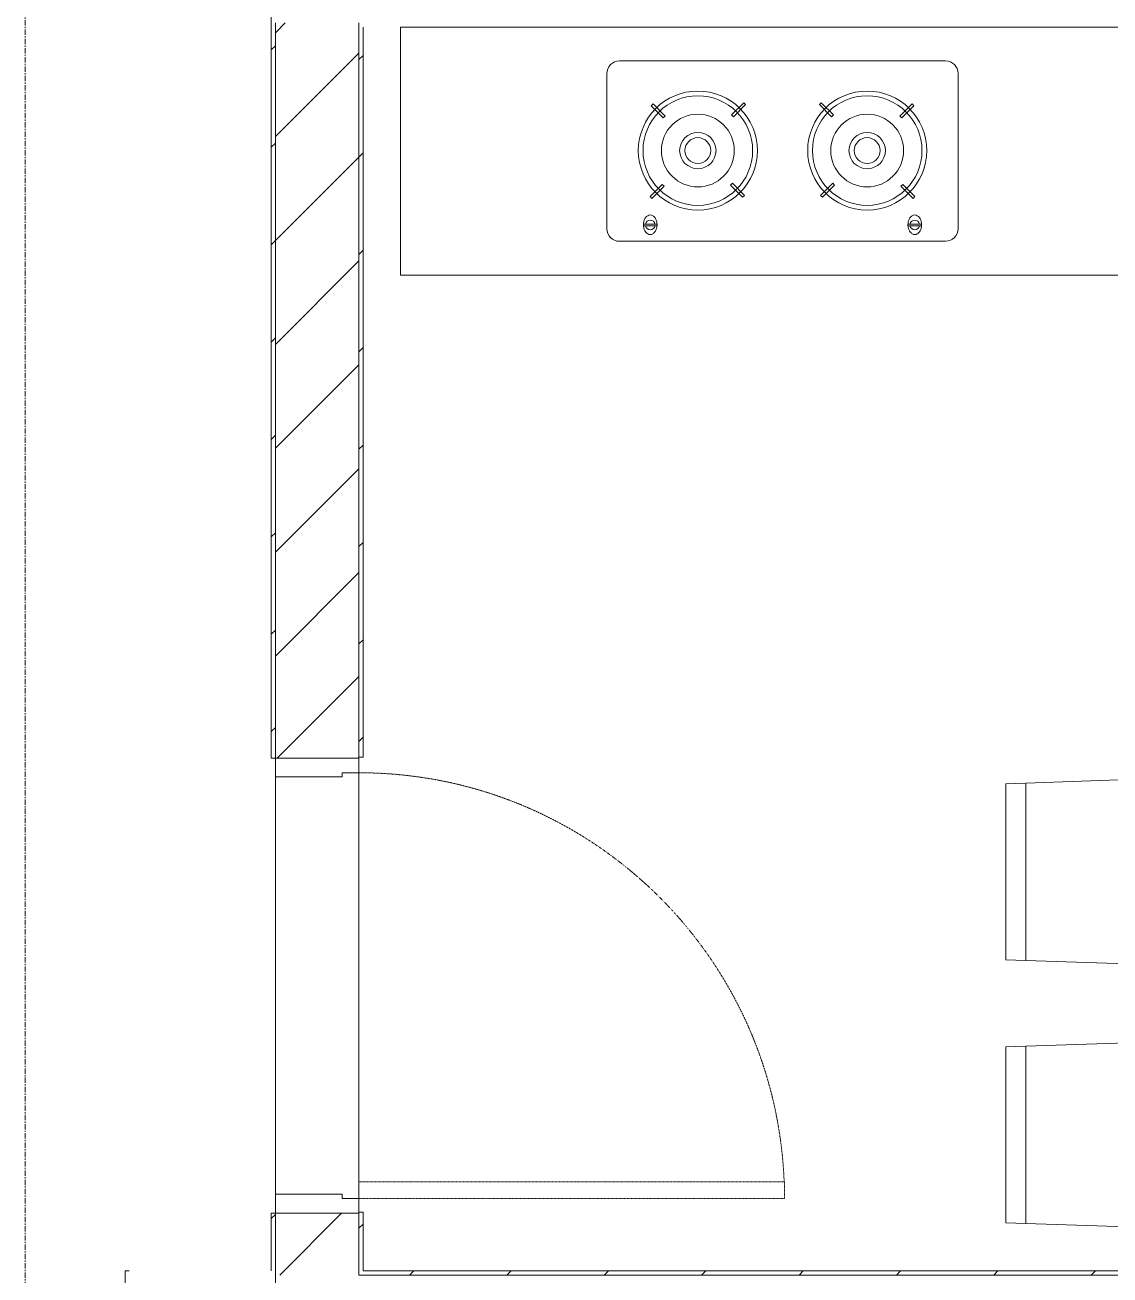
# Model space of a CAD drawing. Header units: millimetres. Extents: x -24439 to 198341, y -52871 to 149926.
# Drawn here: x 118253 to 120853, y 45437 to 48432 of the extents above; entities that cross this region are included whole.
import ezdxf

# ---------------------------------------------------------------- set-up
doc = ezdxf.new("R2010")
doc.units = ezdxf.units.MM
doc.linetypes.add('Grid Line', pattern=[22.225, 12.7, -3.175, 3.175, -3.175])
doc.linetypes.add('NET VAN', pattern=[1.06, 0.53, -0.53])
for name, color, linetype, lineweight in [('0-1', 7, 'Continuous', 5), ('A-DETL-GENF-2', 9, 'NET VAN', 9), ('A-DOOR', 31, 'Continuous', 9), ('A-DOOR-FRAM', 31, 'Continuous', 9), ('A-FLOR-1', 9, 'Continuous', 9), ('A-WALL', 113, 'Continuous', 9), ('A-WALL-3', 113, 'Continuous', 18), ('A-WALL-PATT-2', 9, 'Continuous', 9), ('A-WALL-PATT-3', 111, 'Continuous', 9), ('I-FURN', 30, 'Continuous', 9), ('I-FURN-1', 9, 'Continuous', 9), ('I-WALL-1', 253, 'Continuous', 18), ('I-WALL-3', 2, 'Continuous', 18), ('S-GRID-1', 1, 'Grid Line', 9)]:
    doc.layers.add(name, color=color, linetype=linetype, lineweight=lineweight)
pattern_1 = [(45, (0, 0), (-116.67262, 116.67262), [])]

# ---------------------------------------------------------------- blocks, each defined once
blk = doc.blocks.new('HE BEP A1 - HE BEP A 2-944694-TKCS_MB ĐỊNH VỊ CAO ĐỘ THIẾT KẾ')
at = {"layer": 'I-FURN'}
for p, q in [((3700, 0), (662.4, 0)), ((3700, -594.4), (3700, 0)), ((3700, -594.4), (3700, 0)), ((3175.6, -81.2), (2394, -81.2)), ((2364, -483.2), (2364, -111.2)), ((2451.6, -118.3), (2484.1, -118.3)), ((2451.6, -122.3), (2451.6, -118.3)), ((2484.1, -118.3), (2484.1, -122.3)), ((3085.5, -118.3), (3085.5, -122.3)), ((3118, -118.3), (3085.5, -118.3)), ((3118, -122.3), (3118, -118.3)), ((3205.6, -483.2), (3205.6, -111.2)), ((2484.1, -122.3), (2451.6, -122.3)), ((3085.5, -122.3), (3118, -122.3)), ((2471.8, -183.9), (2467.4, -188.3)), ((2467.4, -188.3), (2496.5, -217.4)), ((2500.9, -213), (2471.8, -183.9)), ((2689.3, -186.7), (2660.2, -215.8)), ((2664.6, -220.2), (2693.7, -191.1)), ((2693.7, -191.1), (2689.3, -186.7)), ((2875.9, -191.1), (2880.3, -186.7)), ((2905, -220.2), (2875.9, -191.1)), ((2880.3, -186.7), (2909.4, -215.8)), ((3068.7, -213), (3097.9, -183.9)), ((3102.3, -188.3), (3073.1, -217.4)), ((3097.9, -183.9), (3102.3, -188.3)), ((2496.5, -217.4), (2500.9, -213)), ((2660.2, -215.8), (2664.6, -220.2)), ((2909.4, -215.8), (2905, -220.2)), ((3073.1, -217.4), (3068.7, -213)), ((2470.1, -405.9), (2499.2, -376.7)), ((2503.6, -381.1), (2474.5, -410.3)), ((2499.2, -376.7), (2503.6, -381.1)), ((2663, -383.9), (2667.3, -379.5)), ((2692.1, -413), (2663, -383.9)), ((2667.3, -379.5), (2696.5, -408.6)), ((2902.3, -379.5), (2873.2, -408.6)), ((2877.5, -413), (2906.7, -383.9)), ((2906.7, -383.9), (2902.3, -379.5)), ((3070.4, -376.7), (3066, -381.1)), ((3066, -381.1), (3095.1, -410.3)), ((3099.5, -405.9), (3070.4, -376.7)), ((2474.5, -410.3), (2470.1, -405.9)), ((2696.5, -408.6), (2692.1, -413)), ((2873.2, -408.6), (2877.5, -413)), ((3095.1, -410.3), (3099.5, -405.9)), ((3175.6, -513.2), (2394, -513.2)), ((662.4, -594.4), (3700, -594.4))]:
    blk.add_line(p, q, dxfattribs=at)
for centre, radius in [((2581.9, -298.5), 142.6), ((2581.9, -298.5), 131.3), ((2987.7, -298.5), 142.6), ((2987.7, -298.5), 131.3), ((2581.9, -298.5), 87.2), ((2987.7, -298.5), 87.2), ((2581.9, -298.5), 43.6), ((2581.9, -298.5), 30.9), ((2987.7, -298.5), 43.6), ((2987.7, -298.5), 30.9)]:
    blk.add_circle(centre, radius, dxfattribs=at)
for centre, radius, start, end in [((2394, -111.2), 30, 90, 180), ((3175.6, -111.2), 30, 360, 90), ((2485.1, -120.7), 33.5, 163.9419, 180), ((2476.6, -118.2), 24.7, 145.204, 163.9419), ((2467.8, -120.3), 11.6, 9.7177, 170.2823), ((2471.3, -114.5), 18.1, 120.7976, 145.204), ((2467.9, -108.8), 11.5, 90, 120.7976), ((2467.9, -108.8), 11.5, 59.2024, 90), ((2464.5, -114.5), 18.1, 34.796, 59.2024), ((2459.1, -118.2), 24.7, 16.0581, 34.796), ((2450.6, -120.7), 33.5, 0, 16.0581), ((3119, -120.7), 33.5, 163.9419, 180), ((3110.5, -118.2), 24.7, 145.204, 163.9419), ((3105.2, -114.5), 18.1, 120.7976, 145.204), ((3101.8, -120.3), 11.6, 9.7177, 170.2823), ((3101.8, -108.8), 11.5, 90, 120.7976), ((3101.8, -108.8), 11.5, 59.2024, 90), ((3098.4, -114.5), 18.1, 34.796, 59.2024), ((3093, -118.2), 24.7, 16.0581, 34.796), ((3084.5, -120.7), 33.5, 0, 16.0581), ((2485.1, -120.7), 33.5, 180, 196.0581), ((2476.6, -123.1), 24.7, 196.0581, 214.796), ((2467.8, -120.3), 11.6, 189.9102, 350.0898), ((2471.3, -126.9), 18.1, 214.796, 239.2024), ((2467.9, -132.6), 11.5, 239.2024, 270), ((2467.9, -132.6), 11.5, 270, 300.7976), ((2464.5, -126.9), 18.1, 300.7976, 325.204), ((2459.1, -123.1), 24.7, 325.204, 343.9419), ((2450.6, -120.7), 33.5, 343.9419, 0), ((3119, -120.7), 33.5, 180, 196.0581), ((3110.5, -123.1), 24.7, 196.0581, 214.796), ((3105.2, -126.9), 18.1, 214.796, 239.2024), ((3101.8, -120.3), 11.6, 189.9102, 350.0898), ((3101.8, -132.6), 11.5, 239.2024, 270), ((3101.8, -132.6), 11.5, 270, 300.7976), ((3098.4, -126.9), 18.1, 300.7976, 325.204), ((3093, -123.1), 24.7, 325.204, 343.9419), ((3084.5, -120.7), 33.5, 343.9419, 0), ((2394, -483.2), 30, 180, 270), ((3175.6, -483.2), 30, 270, 0)]:
    blk.add_arc(centre, radius, start, end, dxfattribs=at)
at = {"layer": 'I-FURN-1'}
for p, q in [((0, 0), (3700, 0)), ((3700, 0), (3700, -594.4)), ((3700, -594.4), (0, -594.4))]:
    blk.add_line(p, q, dxfattribs=at)
blk = doc.blocks.new('RES_BAN AN 1 - RES_BAN AN 1-V95-TKCS_MB ĐỊNH VỊ CAO ĐỘ THIẾT KẾ')
at = {"layer": 'I-FURN-1'}
for p, q in [((-425, 0), (-425, -1275)), ((425, -1275), (425, 0)), ((-761.9, -113.5), (-809.6, -115.1)), ((-809.6, -115.1), (-809.6, -536.9)), ((-761.9, -113.5), (-425, -102.3)), ((-761.9, -538.5), (-761.9, -113.5)), ((-761.9, -538.5), (-761.9, -113.5)), ((-425, -102.3), (-425, -549.7)), ((425, -102.3), (425, -549.7)), ((761.9, -113.5), (425, -102.3)), ((761.9, -538.5), (761.9, -113.5)), ((761.9, -113.5), (761.9, -538.5)), ((809.6, -115.1), (761.9, -113.5)), ((809.6, -536.9), (809.6, -115.1)), ((-809.6, -536.9), (-761.9, -538.5)), ((-425, -549.7), (-761.9, -538.5)), ((425, -549.7), (761.9, -538.5)), ((761.9, -538.5), (809.6, -536.9)), ((-809.6, -745.3), (-761.9, -743.8)), ((-809.6, -1167.2), (-809.6, -745.3)), ((-761.9, -743.8), (-425, -732.5)), ((-761.9, -1168.8), (-761.9, -743.8)), ((-761.9, -743.8), (-761.9, -1168.8)), ((-425, -732.5), (-425, -1180)), ((425, -732.5), (425, -1180)), ((761.9, -743.8), (425, -732.5)), ((761.9, -743.8), (809.6, -745.3)), ((761.9, -1168.8), (761.9, -743.8)), ((761.9, -1168.8), (761.9, -743.8)), ((809.6, -745.3), (809.6, -1167.2)), ((-761.9, -1168.8), (-809.6, -1167.2)), ((809.6, -1167.2), (761.9, -1168.8)), ((-425, -1180), (-761.9, -1168.8)), ((425, -1180), (761.9, -1168.8)), ((-425, -1275), (425, -1275))]:
    blk.add_line(p, q, dxfattribs=at)
blk = doc.blocks.new('NCV_TKTC_TANG 1_rvt-1-TKCS_MB ĐỊNH VỊ CAO ĐỘ THIẾT KẾ')
at = {"layer": 'A-WALL-PATT-2'}
h = blk.add_hatch(dxfattribs=at)
h.set_pattern_fill('FP_3', color=256, style=0, pattern_type=2)
h.set_pattern_definition(pattern_1)
h.paths.add_polyline_path([(119062.6, 45436.9), (119062.6, 45587.4), (119052.6, 45587.4), (119052.6, 45436.9)])
h.paths.add_polyline_path([(119062.6, 46677.4), (119062.6, 48436.9), (119052.6, 48436.9), (119052.6, 46677.4)])
h = blk.add_hatch(dxfattribs=at)
h.set_pattern_fill('FP_3', color=256, style=0, pattern_type=2)
h.set_pattern_definition(pattern_1)
h.paths.add_polyline_path([(121557.2, 45436.9), (122042.6, 45436.9), (122042.6, 45446.9), (119062.6, 45446.9), (119062.6, 45436.9), (119136.4, 45436.9)])
at = {"layer": 'A-FLOR-1'}
for p, q in [((119052.6, 46677.4), (119052.6, 45587.4)), ((119052.7, 45587.4), (119052.7, 46677.4)), ((118852.7, 46630.3), (118852.7, 45630.3))]:
    blk.add_line(p, q, dxfattribs=at)
at = {"layer": 'I-WALL-1'}
for p, q in [((119052.6, 48436.9), (119052.6, 46677.4)), ((119062.6, 46677.4), (119062.6, 48426.9)), ((119052.6, 46677.4), (119062.6, 46677.4)), ((119062.6, 45587.4), (119052.6, 45587.4)), ((119052.6, 45587.4), (119052.6, 45436.9)), ((119062.6, 45446.9), (119062.6, 45587.4)), ((119052.6, 45436.9), (119062.6, 45436.9)), ((122042.6, 45446.9), (119062.6, 45446.9)), ((119062.6, 45436.9), (122042.6, 45436.9))]:
    blk.add_line(p, q, dxfattribs=at)
at = {"layer": 'I-FURN-1', "rotation": 180}
for name, p in [('HE BEP A1 - HE BEP A 2-944694-TKCS_MB ĐỊNH VỊ CAO ĐỘ THIẾT KẾ', (122852.6, 47832.6)), ('RES_BAN AN 1 - RES_BAN AN 1-V95-TKCS_MB ĐỊNH VỊ CAO ĐỘ THIẾT KẾ', (121412.6, 45446.9))]:
    blk.add_blockref(name, p, dxfattribs=at)
blk = doc.blocks.new('FD_05 - FD_05-1000x2200mm-835434-TKCS_MB ĐỊNH VỊ CAO ĐỘ THIẾT KẾ')
at = {"layer": 'A-DETL-GENF-2'}
for p, q in [((470, 100), (470, 1120)), ((470, 1120), (510, 1120)), ((510, 1120), (510, 100)), ((510, 100), (470, 100))]:
    blk.add_line(p, q, dxfattribs=at)
blk.add_arc((510, 100), 1020, 92.2475, 180, dxfattribs=at)
at = {"layer": 'A-DOOR-FRAM'}
for p, q in [((-510, 100), (-545, 100)), ((-545, 100), (-545, -100)), ((-510, 60), (-510, 100)), ((545, 100), (510, 100)), ((510, 100), (510, 60)), ((545, -100), (545, 100)), ((-500, 60), (-510, 60)), ((-500, -100), (-500, 60)), ((510, 60), (500, 60)), ((500, 60), (500, -100)), ((-545, -100), (-500, -100)), ((500, -100), (545, -100))]:
    blk.add_line(p, q, dxfattribs=at)

msp = doc.modelspace()

# ---------------------------------------------------------------- hatches: boundary and pattern name
at = {"layer": 'A-WALL-PATT-3'}
h = msp.add_hatch(dxfattribs=at)
h.set_pattern_fill('FP_8', color=256, style=0, pattern_type=2)
h.set_pattern_definition(pattern_1)
h.paths.add_polyline_path([(118852.5, 45436.9), (118852.5, 45585.3), (118842.5, 45583.1), (118842.5, 45436.9)])
h.paths.add_polyline_path([(118842.5, 46675.3), (118852.5, 46675.3), (118852.5, 49486.9), (118842.5, 49486.9), (118842.5, 46774.5)])
h = msp.add_hatch(dxfattribs=at)
h.set_pattern_fill('FP_1', color=256, style=0, pattern_type=2)
h.set_pattern_definition([(45, (0, 0), (-124.4508, 124.4508), [])])
h.paths.add_polyline_path([(118852.5, 45436.9), (119052.5, 45436.9), (119052.5, 45585.3), (118852.5, 45585.3)])
h.paths.add_polyline_path([(118852.5, 46675.3), (119052.5, 46675.3), (119052.5, 48436.9), (118852.5, 48436.9), (118852.5, 46774.5)])
h.paths.add_polyline_path([(118852.5, 48636.9), (119052.5, 48636.9), (119052.5, 49486.9), (118852.5, 49486.9), (118852.5, 48747)])
h = msp.add_hatch(dxfattribs=at)
h.set_pattern_fill('FP_8', color=256, style=0, pattern_type=2)
h.set_pattern_definition(pattern_1)
h.paths.add_polyline_path([(118502.5, 41276.9), (118502.5, 45446.9), (118492.5, 45446.9), (118492.5, 41276.9)])

# ---------------------------------------------------------------- linework, layer by layer
at = {"layer": 'A-WALL'}
for p, q in [((118852.5, 48436.9), (118852.5, 46675.3)), ((119052.5, 46640.3), (119052.5, 45620.3)), ((118852.5, 45630.3), (118852.5, 46630.3)), ((118852.5, 45236.9), (118852.5, 45585.3))]:
    msp.add_line(p, q, dxfattribs=at)
at = {"layer": 'A-WALL-3'}
for p, q in [((119052.5, 46675.3), (119052.5, 48436.9)), ((119052.5, 45436.9), (119052.5, 45585.3))]:
    msp.add_line(p, q, dxfattribs=at)
at = {"layer": 'I-WALL-3'}
for p, q in [((118842.5, 49476.9), (118842.5, 46675.3)), ((118842.5, 46675.3), (118852.5, 46675.3)), ((118852.5, 45585.3), (118842.5, 45585.3)), ((118842.5, 45585.3), (118842.5, 45446.9)), ((118502.5, 45446.9), (118492.5, 45446.9)), ((118492.5, 45446.9), (118492.5, 41276.9))]:
    msp.add_line(p, q, dxfattribs=at)
at = {"layer": 'S-GRID-1'}
msp.add_line((118252.6, 20960.6), (118252.6, 80482.7), dxfattribs=at)

# ---------------------------------------------------------------- block references
at = {"layer": '0-1'}
msp.add_blockref('NCV_TKTC_TANG 1_rvt-1-TKCS_MB ĐỊNH VỊ CAO ĐỘ THIẾT KẾ', (0, 0), dxfattribs=at)
at = {"layer": 'A-DOOR', "rotation": 270.0000000000001}
msp.add_blockref('FD_05 - FD_05-1000x2200mm-835434-TKCS_MB ĐỊNH VỊ CAO ĐỘ THIẾT KẾ', (118952.5, 46130.3), dxfattribs=at)

doc.saveas('drawing.dxf')
